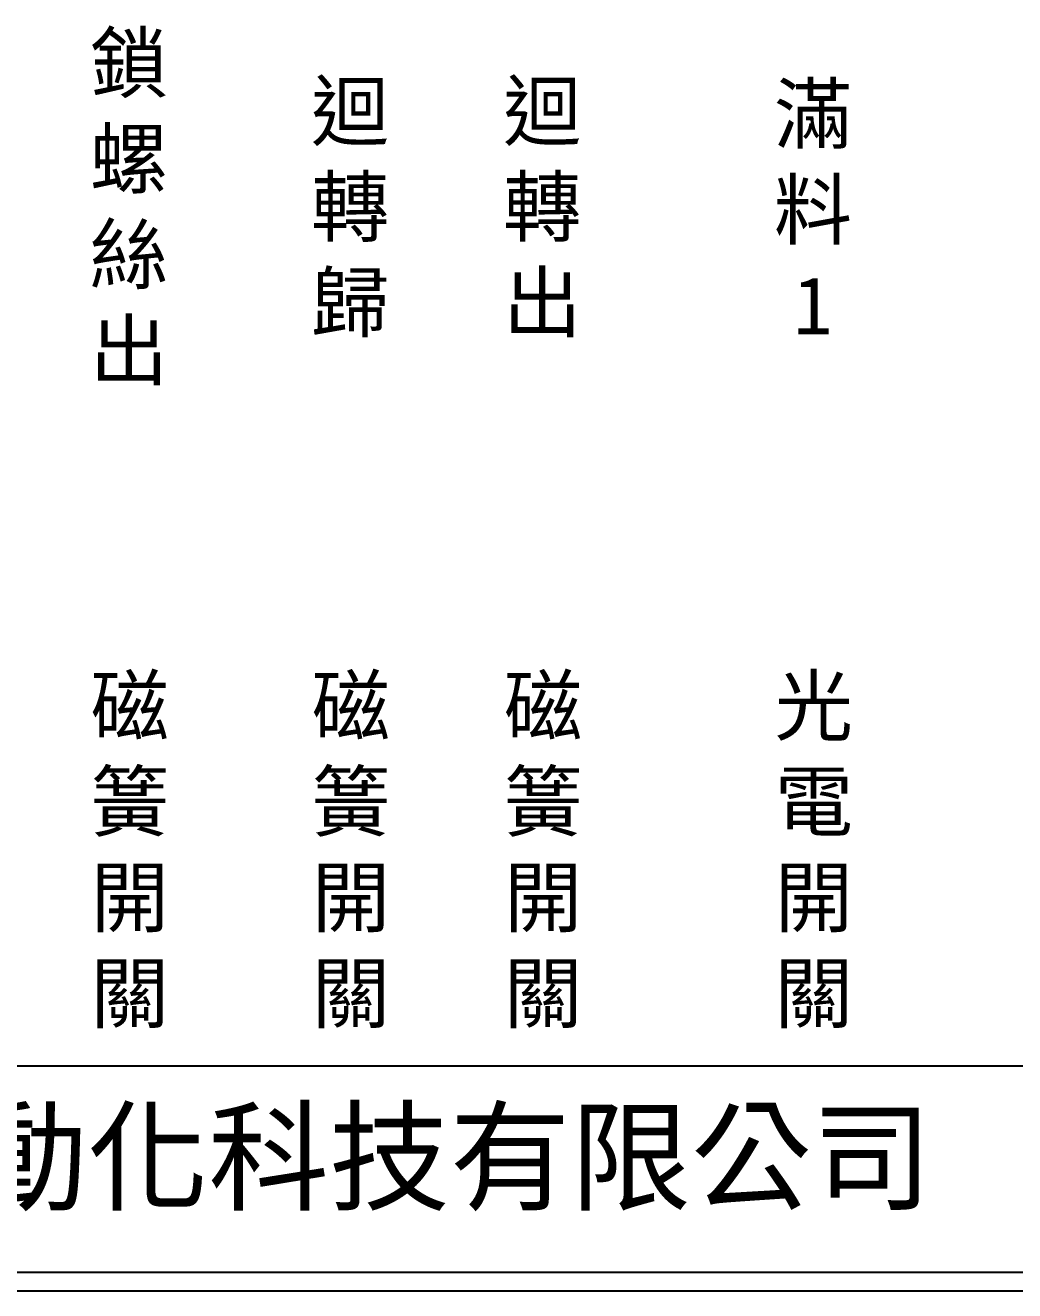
# Model space of a CAD drawing. Extents: x 325 to 612, y 3 to 207.
# Drawn here: x 392.4 to 459.5, y 3 to 88.8 of the extents above; entities that cross this region are included whole.
import ezdxf

# ---------------------------------------------------------------- set-up
doc = ezdxf.new("R2010")
doc.units = 0
doc.layers.add('圖框層', color=7, linetype='CONTINUOUS')
doc.layers.add('標尺寸層', color=3, linetype='CONTINUOUS')
doc.styles.add('CNS', font='romanc.shx', dxfattribs={"bigfont": 'chineset.shx'})
doc.styles.add('STSL', font='kaiu.ttf')

msp = doc.modelspace()

# ---------------------------------------------------------------- linework, layer by layer
at = {"layer": '圖框層', "color": 7}
for p, q in [((326.569, 18.25), (611.07, 18.25)), ((326.569, 4.25), (611.07, 4.25)), ((325.319, 3), (612.319, 3))]:
    msp.add_line(p, q, dxfattribs=at)

# ---------------------------------------------------------------- texts
at = {"layer": '圖框層', "color": 4, "style": 'STSL'}
msp.add_text('泓陞自動化科技有限公司', height=6, dxfattribs=at).set_placement((363.923, 9.076))
at = {"layer": '標尺寸層', "color": 7, "char_height": 3.9, "width": 4.96081, "attachment_point": 5, "style": 'CNS'}
for s, insert in [('{\\fDFKai-SB|b0|i0|c136|p65;鎖螺絲出}', (399.456, 76.337)), ('{\\fDFKai-SB|b0|i0|c136|p65;迴轉歸}', (414.456, 76.337)), ('{\\fDFKai-SB|b0|i0|c136|p65;迴轉出}', (427.491, 76.337)), ('{\\fDFKai-SB|b0|i0|c136|p65;滿料1}', (445.85, 76.337)), ('{\\fDFKai-SB|b0|i0|c136|p65;磁簧開關}', (399.515, 32.72)), ('{\\fDFKai-SB|b0|i0|c136|p65;磁簧開關}', (414.515, 32.72)), ('{\\fDFKai-SB|b0|i0|c136|p65;磁簧開關}', (427.55, 32.72)), ('{\\fDFKai-SB|b0|i0|c136|p65;光電開關}', (445.909, 32.72))]:
    msp.add_mtext(s, dxfattribs=dict(at, insert=insert))

doc.saveas('drawing.dxf')
